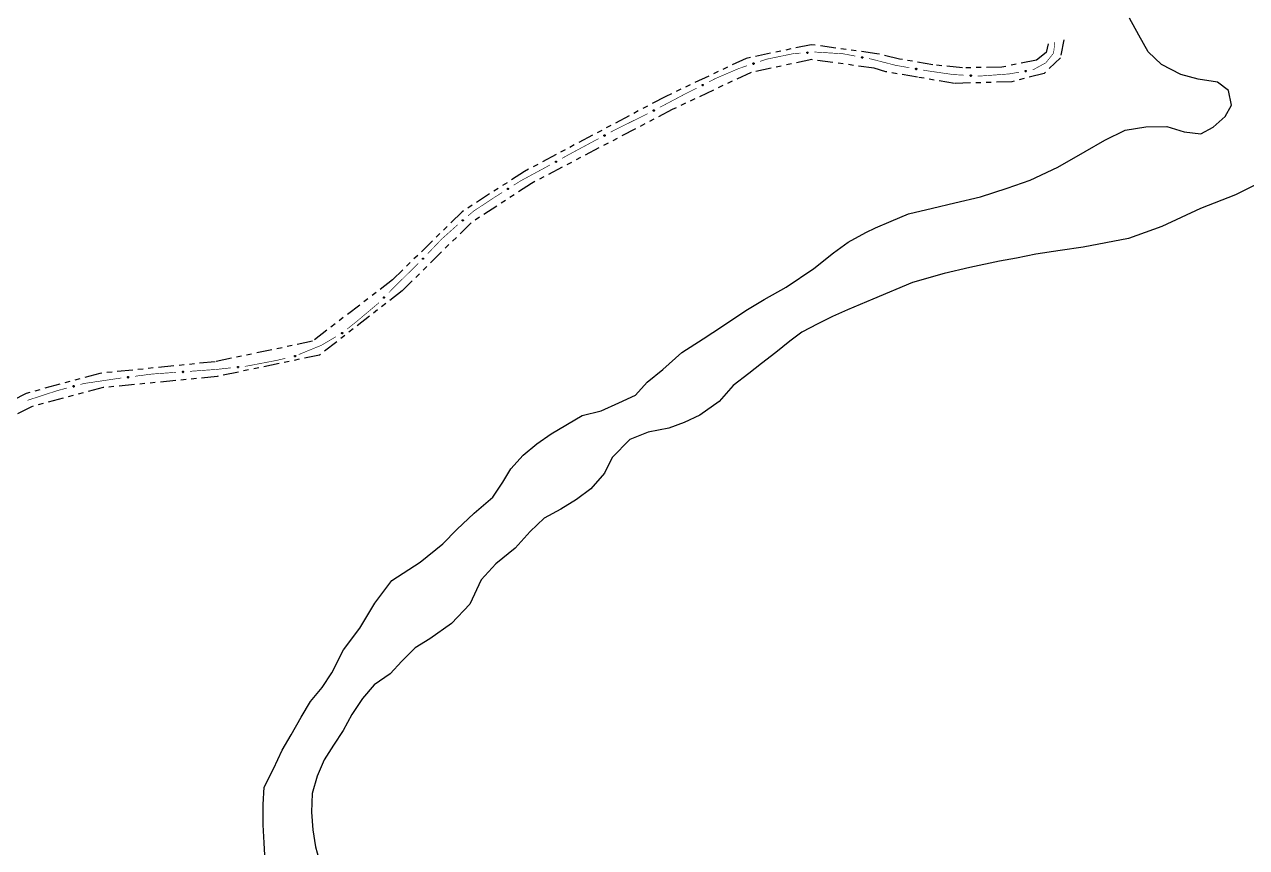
# Model space of a CAD drawing. Extents: x 203665 to 205970, y 4870865 to 4873745.
# Drawn here: x 204958.7 to 205312.9, y 4872375 to 4872613.6 of the extents above; entities that cross this region are included whole.
import ezdxf

# ---------------------------------------------------------------- set-up
doc = ezdxf.new("R2010")
doc.units = 0
doc.header["$LTSCALE"] = 1.5
doc.header["$MEASUREMENT"] = 0
doc.linetypes.add('TRACO_25', pattern=[8, 3, -1, 1, -1, 1, -1])
for name, color, linetype in [('HD-CURSO-PERENE', 170, 'CONTINUOUS'), ('SV-EIXO-RUA-N-PAV', 6, 'CONTINUOUS'), ('SV-RUA-NAO-PAV', 7, 'CONTINUOUS')]:
    doc.layers.add(name, color=color, linetype=linetype)

msp = doc.modelspace()

# ---------------------------------------------------------------- linework, layer by layer
at = {"layer": 'HD-CURSO-PERENE', "linetype": 'Continuous'}
for points in [[(205028.40644, 4872371.03499, 2.190657), (205028.10578, 4872376.414507, 2.190657), (205027.825147, 4872381.584043, 2.190657), (205027.88447, 4872387.483495, 2.190657), (205028.103912, 4872392.513021, 2.190657), (205030.803613, 4872397.862399, 2.190657), (205033.373296, 4872403.231781, 2.190657), (205035.963083, 4872407.721243, 2.190657), (205038.882844, 4872412.770639, 2.190657), (205041.552627, 4872417.380086, 2.190657), (205044.99257, 4872421.399552, 2.190657), (205047.722397, 4872425.689026, 2.190657), (205051.165721, 4872432.313138, 2.190657), (205055.832477, 4872438.58912, 2.190657), (205060.177387, 4872445.830638, 2.190657), (205065.165988, 4872452.428465, 2.190657), (205073.373041, 4872457.738911, 2.190657), (205079.970868, 4872463.049357, 2.190657), (205083.993934, 4872467.233345, 2.190657), (205088.982535, 4872471.900101, 2.190657), (205094.453903, 4872476.566856, 2.190657), (205097.35051, 4872480.911767, 2.190657), (205099.621715, 4872484.781107, 2.190657), (205103.191674, 4872488.790568, 2.190657), (205107.151767, 4872492.050079, 2.190657), (205111.361938, 4872494.899616, 2.190657), (205120.352384, 4872500.268694, 2.190657), (205125.782873, 4872501.618312, 2.190657), (205130.973224, 4872503.917853, 2.190657), (205135.723529, 4872506.157421, 2.190657), (205139.183508, 4872509.886912, 2.190657), (205143.663608, 4872513.616355, 2.190657), (205149.183949, 4872518.571195, 2.190657), (205155.383006, 4872522.502304, 2.190657), (205160.977277, 4872526.131021, 2.190657), (205167.781121, 4872530.666916, 2.190657), (205173.072999, 4872533.842043, 2.190657), (205179.423253, 4872537.470759, 2.190657), (205187.436668, 4872542.913834, 2.190657), (205193.182136, 4872547.374131, 2.190657), (205197.415638, 4872550.549258, 2.190657), (205202.55632, 4872553.270796, 2.190657), (205205.353456, 4872554.631564, 2.190657), (205209.889351, 4872556.597119, 2.190657), (205214.878836, 4872558.71387, 2.190657), (205221.833876, 4872560.377032, 2.190657), (205228.335327, 4872561.888997, 2.190657), (205235.743956, 4872563.703356, 2.190657), (205243.454978, 4872566.1225, 2.190657), (205250.183224, 4872568.466046, 2.190657), (205258.196639, 4872572.245959, 2.190657), (205266.058858, 4872576.781854, 2.190657), (205271.804326, 4872580.108178, 2.190657), (205277.70099, 4872582.980912, 2.190657), (205283.652102, 4872583.933221, 2.190657), (205289.796712, 4872584.039287, 2.190657), (205294.786197, 4872582.527322, 2.190657), (205299.624485, 4872581.922536, 2.190657), (205303.253202, 4872583.888091, 2.190657), (205306.730722, 4872586.912021, 2.190657), (205308.54508, 4872590.238345, 2.190657), (205307.637901, 4872594.471847, 2.190657), (205304.462774, 4872596.890992, 2.190657), (205298.868503, 4872597.798171, 2.190657), (205293.879018, 4872599.158939, 2.190657), (205288.250549, 4872602.031332, 2.190657), (205284.349657, 4872605.721176, 2.190657), (205281.698789, 4872610.490861, 2.190657), (205278.997891, 4872615.46053, 2.190657)], [(205321.128453, 4872569.957602, 2.190657), (205309.644992, 4872564.215872, 2.190657), (205299.539545, 4872560.311494, 2.190657), (205288.285752, 4872555.029102, 2.190657), (205278.639645, 4872551.584063, 2.190657), (205265.548498, 4872549.057702, 2.190657), (205258.88809, 4872548.139025, 2.190657), (205251.768344, 4872546.990679, 2.190657), (205246.232066, 4872545.87851, 2.190657), (205241.311584, 4872544.988826, 2.190657), (205232.661878, 4872543.180621, 2.190657), (205225.244458, 4872541.390209, 2.190657), (205216.036626, 4872538.832478, 2.190657), (205204.526837, 4872533.972789, 2.190657), (205197.187975, 4872530.852225, 2.190657), (205192.8402, 4872529.007395, 2.190657), (205188.658094, 4872526.852976, 2.190657), (205183.969066, 4872524.445097, 2.190657), (205180.547344, 4872521.783757, 2.190657), (205176.491968, 4872518.488765, 2.190657), (205172.309862, 4872515.320503, 2.190657), (205168.634679, 4872512.405702, 2.190657), (205164.072381, 4872508.983979, 2.190657), (205160.017006, 4872504.294951, 2.190657), (205154.440865, 4872500.366307, 2.190657), (205149.878568, 4872498.211889, 2.190657), (205145.443001, 4872496.564392, 2.190657), (205139.486669, 4872495.423818, 2.190657), (205134.163989, 4872493.2694, 2.190657), (205129.044828, 4872488.119403, 2.190657), (205126.755082, 4872483.579931, 2.190657), (205122.86515, 4872479.000539, 2.190657), (205118.655007, 4872475.921023, 2.190657), (205114.134796, 4872473.101497, 2.190657), (205109.284524, 4872470.47197, 2.190657), (205105.206075, 4872466.592634, 2.190657), (205100.897238, 4872461.776876, 2.190657), (205095.321097, 4872457.214579, 2.190657), (205091.012261, 4872452.652282, 2.190657), (205087.717269, 4872445.555375, 2.190657), (205082.394589, 4872439.979234, 2.190657), (205076.154637, 4872435.536768, 2.190657), (205071.874435, 4872432.887216, 2.190657), (205068.054431, 4872429.007755, 2.190657), (205064.614449, 4872425.318259, 2.190657), (205060.044265, 4872422.218762, 2.190657), (205056.614323, 4872418.209295, 2.190657), (205053.524492, 4872413.579869, 2.190657), (205051.004729, 4872408.950416, 2.190657), (205048.264899, 4872404.680941, 2.190657), (205045.55507, 4872400.431461, 2.190657), (205043.54538, 4872395.691994, 2.190657), (205042.035781, 4872390.692528, 2.190657), (205041.896391, 4872385.293033, 2.190657), (205042.207025, 4872380.143494, 2.190657), (205042.997696, 4872375.173915, 2.190657), (205044.418466, 4872369.994326, 2.190657)]]:
    msp.add_polyline3d(points, dxfattribs=at)
at = {"layer": 'SV-EIXO-RUA-N-PAV', "const_width": 0.18}
for points in [[(205256.952001, 4872605.320559), (205257.293044, 4872608.333105)], [(205257.293044, 4872608.333105), (205257.318061, 4872608.554091)], [(205172.819644, 4872603.253122), (205173.703802, 4872603.551267)], [(205173.703802, 4872603.551267), (205181.60466, 4872605.179689)], [(205181.60466, 4872605.179689), (205181.696117, 4872605.198539)], [(205181.696117, 4872605.198539), (205183.598219, 4872605.329718)], [(205187.588741, 4872605.604928), (205187.888636, 4872605.625609)], [(205187.888636, 4872605.625609), (205195.573711, 4872605.15629)], [(205195.573711, 4872605.15629), (205195.880951, 4872605.137528)], [(205195.880951, 4872605.137528), (205199.510512, 4872604.460371)], [(205203.442663, 4872603.726761), (205204.056297, 4872603.612277)], [(205204.056297, 4872603.612277), (205210.230645, 4872602.022316)], [(205254.694629, 4872602.514097), (205256.345166, 4872604.566115)], [(205256.345166, 4872604.566115), (205256.952001, 4872605.320559)], [(205158.847857, 4872597.907839), (205165.256745, 4872600.650507)], [(205165.256745, 4872600.650507), (205165.833507, 4872600.897331)], [(205165.833507, 4872600.897331), (205168.081766, 4872601.655465)], [(205171.872069, 4872602.93359), (205172.819644, 4872603.253122)], [(205210.230645, 4872602.022316), (205211.163966, 4872601.781976)], [(205211.163966, 4872601.781976), (205215.140896, 4872601.092642)], [(205219.082128, 4872600.409494), (205220.067436, 4872600.238708)], [(205220.067436, 4872600.238708), (205220.315472, 4872600.195715)], [(205220.315472, 4872600.195715), (205226.993743, 4872599.226288)], [(205250.848008, 4872600.468415), (205251.034027, 4872600.500765)], [(205251.034027, 4872600.500765), (205254.373451, 4872602.337449)], [(205254.373451, 4872602.337449), (205254.694629, 4872602.514097)], [(205157.040382, 4872596.986146), (205158.822101, 4872597.894705)], [(205158.822101, 4872597.894705), (205158.847857, 4872597.907839)], [(205226.993743, 4872599.226288), (205227.880717, 4872599.097535)], [(205227.880717, 4872599.097535), (205230.979743, 4872598.926721)], [(205234.973681, 4872598.706582), (205235.628992, 4872598.670464)], [(205235.628992, 4872598.670464), (205243.950707, 4872599.275681)], [(205243.950707, 4872599.275681), (205244.017872, 4872599.280565)], [(205244.017872, 4872599.280565), (205246.907161, 4872599.78305)], [(205149.027416, 4872592.888454), (205149.635342, 4872593.210066)], [(205149.635342, 4872593.210066), (205153.476945, 4872595.169029)], [(205142.83993, 4872589.615074), (205149.027416, 4872592.888454)], [(205129.654554, 4872582.990884), (205139.292298, 4872587.767853)], [(205128.558852, 4872582.403215), (205129.440103, 4872582.875866)], [(205129.440103, 4872582.875866), (205129.654554, 4872582.990884)], [(205117.483051, 4872576.46281), (205125.033852, 4872580.512613)], [(205114.474696, 4872574.811608), (205117.104595, 4872576.255087)], [(205117.104595, 4872576.255087), (205117.483051, 4872576.46281)], [(205102.474581, 4872568.287465), (205109.214312, 4872571.925727)], [(205109.214312, 4872571.925727), (205109.368716, 4872572.009077)], [(205109.368716, 4872572.009077), (205110.968164, 4872572.88697)], [(205100.494767, 4872567.038297), (205102.186223, 4872568.105525)], [(205102.186223, 4872568.105525), (205102.474581, 4872568.287465)], [(205094.787316, 4872563.437167), (205097.111855, 4872564.90384)], [(205088.869342, 4872559.532524), (205094.577447, 4872563.298696)], [(205094.577447, 4872563.298696), (205094.787316, 4872563.437167)], [(205087.223588, 4872558.131409), (205088.74645, 4872559.4279)], [(205088.74645, 4872559.4279), (205088.869342, 4872559.532524)], [(205079.534806, 4872551.357179), (205084.181964, 4872555.533738)], [(205075.56853, 4872547.191592), (205079.016373, 4872550.812693)], [(205079.016373, 4872550.812693), (205079.534806, 4872551.357179)], [(205066.936233, 4872538.575576), (205072.787323, 4872544.317299)], [(205064.261804, 4872535.872846), (205066.37193, 4872538.005302)], [(205066.37193, 4872538.005302), (205066.936233, 4872538.575576)], [(205060.70719, 4872532.359697), (205061.170784, 4872532.749117)], [(205061.170784, 4872532.749117), (205061.448303, 4872533.029572)], [(205055.06978, 4872527.624273), (205060.70719, 4872532.359697)], [(205052.233178, 4872525.347001), (205054.572566, 4872527.225101)], [(205054.572566, 4872527.225101), (205055.06978, 4872527.624273)], [(205044.698074, 4872520.608119), (205048.941061, 4872523.09391)], [(205038.144173, 4872517.923389), (205044.621758, 4872520.576857)], [(205044.621758, 4872520.576857), (205044.698074, 4872520.608119)], [(205023.192035, 4872514.59863), (205031.381072, 4872516.166744)], [(205031.381072, 4872516.166744), (205031.79445, 4872516.245901)], [(205031.79445, 4872516.245901), (205034.304812, 4872516.837423)], [(204990.673629, 4872511.633686), (204995.631887, 4872512.278414)], [(204995.631887, 4872512.278414), (204995.646002, 4872512.280249)], [(204995.646002, 4872512.280249), (205002.6139, 4872512.779577)], [(205006.603669, 4872513.065489), (205013.585764, 4872513.565835)], [(205013.585764, 4872513.565835), (205014.376084, 4872513.622469)], [(205014.376084, 4872513.622469), (205018.558178, 4872514.085539)], [(205022.533881, 4872514.525756), (205023.192035, 4872514.59863)], [(204968.130474, 4872507.460455), (204970.994343, 4872508.224154)], [(204974.859283, 4872509.254805), (204975.825517, 4872509.512467)], [(204975.825517, 4872509.512467), (204975.909254, 4872509.534797)], [(204975.909254, 4872509.534797), (204985.715562, 4872510.987584)], [(204985.715562, 4872510.987584), (204985.792881, 4872510.999038)], [(204985.792881, 4872510.999038), (204986.707022, 4872511.117904)], [(204959.541429, 4872504.653578), (204968.096204, 4872507.449256)], [(204968.096204, 4872507.449256), (204968.130474, 4872507.460455)]]:
    msp.add_lwpolyline(points, dxfattribs=at)
at = {"layer": 'SV-EIXO-RUA-N-PAV'}
for points in [[(205185.442566, 4872605.567257), (205185.474162, 4872605.60459), (205185.508952, 4872605.630214), (205185.544119, 4872605.643234), (205185.578196, 4872605.646637), (205185.61345, 4872605.646191), (205185.648895, 4872605.6379), (205185.686196, 4872605.619984), (205185.723868, 4872605.588552), (205185.747775, 4872605.551188), (205185.762385, 4872605.517393), (205185.767979, 4872605.482064), (205185.766972, 4872605.447824), (205185.757142, 4872605.411291), (205185.738617, 4872605.373667), (205185.706094, 4872605.336552), (205185.671815, 4872605.311664), (205185.637468, 4872605.299964), (205185.601916, 4872605.294565), (205185.565929, 4872605.295451), (205185.531183, 4872605.30379), (205185.493336, 4872605.32251), (205185.457128, 4872605.355096), (205185.431915, 4872605.389002), (205185.419735, 4872605.423175), (205185.415208, 4872605.458297), (205185.415225, 4872605.493662), (205185.422076, 4872605.529638), (205185.442566, 4872605.567257)], [(205201.355533, 4872604.228131), (205201.395477, 4872604.256354), (205201.435578, 4872604.272442), (205201.472886, 4872604.276234), (205201.506728, 4872604.270988), (205201.540745, 4872604.261722), (205201.572981, 4872604.244813), (205201.604602, 4872604.218121), (205201.633195, 4872604.178251), (205201.646976, 4872604.136088), (205201.65265, 4872604.099711), (205201.649212, 4872604.064107), (205201.639657, 4872604.031212), (205201.620986, 4872603.998308), (205201.593623, 4872603.966527), (205201.552836, 4872603.938746), (205201.513414, 4872603.923244), (205201.477231, 4872603.920523), (205201.44146, 4872603.924206), (205201.406844, 4872603.934083), (205201.375297, 4872603.950863), (205201.343348, 4872603.978471), (205201.316462, 4872604.019091), (205201.300551, 4872604.058233), (205201.297323, 4872604.094368), (205201.301742, 4872604.129503), (205201.310621, 4872604.163736), (205201.326269, 4872604.196847), (205201.355533, 4872604.228131)], [(205169.805595, 4872602.352927), (205169.826692, 4872602.397051), (205169.853846, 4872602.43066), (205169.884563, 4872602.452172), (205169.916663, 4872602.464105), (205169.950878, 4872602.472613), (205169.987266, 4872602.473581), (205170.027891, 4872602.46571), (205170.072302, 4872602.444857), (205170.104903, 4872602.414777), (205170.127605, 4872602.385792), (205170.141974, 4872602.353036), (205170.149683, 4872602.31966), (205170.149439, 4872602.281828), (205170.14106, 4872602.240737), (205170.119011, 4872602.196587), (205170.092164, 4872602.163821), (205170.061907, 4872602.143793), (205170.028885, 4872602.129555), (205169.99385, 4872602.121287), (205169.958125, 4872602.120542), (205169.916768, 4872602.129053), (205169.87348, 4872602.151393), (205169.840494, 4872602.177797), (205169.820047, 4872602.207764), (205169.806761, 4872602.24059), (205169.79781, 4872602.274803), (205169.795314, 4872602.311341), (205169.805595, 4872602.352927)], [(205216.988743, 4872600.88407), (205217.028322, 4872600.912803), (205217.068213, 4872600.929404), (205217.105469, 4872600.933673), (205217.139376, 4872600.928862), (205217.173509, 4872600.920033), (205217.205959, 4872600.903538), (205217.23792, 4872600.877254), (205217.267021, 4872600.837753), (205217.281341, 4872600.795771), (205217.287482, 4872600.759469), (205217.2845, 4872600.723824), (205217.275368, 4872600.690809), (205217.25712, 4872600.657668), (205217.230166, 4872600.62554), (205217.189739, 4872600.597238), (205217.150519, 4872600.581231), (205217.114374, 4872600.578048), (205217.078559, 4872600.581272), (205217.043819, 4872600.590704), (205217.012059, 4872600.607078), (205216.979759, 4872600.634274), (205216.952354, 4872600.674546), (205216.935943, 4872600.713481), (205216.932252, 4872600.749572), (205216.936221, 4872600.784761), (205216.94466, 4872600.819104), (205216.959882, 4872600.852414), (205216.988743, 4872600.88407)], [(205248.717167, 4872600.209567), (205248.744744, 4872600.249959), (205248.776705, 4872600.279035), (205248.810342, 4872600.295614), (205248.843886, 4872600.302513), (205248.878998, 4872600.305707), (205248.915108, 4872600.301116), (205248.954058, 4872600.287143), (205248.994772, 4872600.259764), (205249.022406, 4872600.225066), (205249.040423, 4872600.192958), (205249.049632, 4872600.158395), (205249.052162, 4872600.124233), (205249.046153, 4872600.086881), (205249.031608, 4872600.047547), (205249.003086, 4872600.007275), (205248.971558, 4872599.978984), (205248.938601, 4872599.963803), (205248.903795, 4872599.954766), (205248.867909, 4872599.951935), (205248.832488, 4872599.956646), (205248.792912, 4872599.971362), (205248.753536, 4872600.000039), (205248.72496, 4872600.031164), (205248.70932, 4872600.063898), (205248.701194, 4872600.098365), (205248.697563, 4872600.133543), (205248.700667, 4872600.170035), (205248.717167, 4872600.209567)], [(205232.839307, 4872598.934473), (205232.875276, 4872598.967614), (205232.912965, 4872598.988741), (205232.949473, 4872598.997315), (205232.983709, 4872598.99648), (205233.018637, 4872598.99168), (205233.052785, 4872598.979072), (205233.087586, 4872598.956683), (205233.121084, 4872598.920835), (205233.140189, 4872598.880803), (205233.15051, 4872598.845461), (205233.151694, 4872598.809712), (205233.146463, 4872598.775858), (205233.132193, 4872598.74082), (205233.10916, 4872598.705775), (205233.072298, 4872598.672964), (205233.035206, 4872598.652504), (205232.999677, 4872598.645138), (205232.963729, 4872598.644175), (205232.928129, 4872598.649503), (205232.89468, 4872598.662073), (205232.859436, 4872598.685328), (205232.827534, 4872598.722139), (205232.806705, 4872598.758901), (205232.798842, 4872598.794317), (205232.798691, 4872598.829729), (205232.803079, 4872598.864821), (205232.814324, 4872598.899675), (205232.839307, 4872598.934473)], [(205155.080657, 4872596.110383), (205155.095095, 4872596.157112), (205155.117059, 4872596.19432), (205155.14431, 4872596.220082), (205155.174327, 4872596.236567), (205155.206936, 4872596.249974), (205155.242794, 4872596.256237), (205155.284133, 4872596.254373), (205155.33111, 4872596.240219), (205155.367748, 4872596.215214), (205155.394433, 4872596.189848), (205155.413426, 4872596.159538), (205155.425919, 4872596.127642), (205155.431193, 4872596.090179), (205155.428895, 4872596.048305), (205155.413519, 4872596.001412), (205155.391736, 4872595.965081), (205155.364723, 4872595.940856), (205155.33413, 4872595.921955), (205155.300675, 4872595.908667), (205155.26544, 4872595.902722), (205155.223284, 4872595.905112), (205155.177202, 4872595.920901), (205155.140718, 4872595.942213), (205155.11612, 4872595.968879), (205155.09819, 4872595.999417), (205155.084346, 4872596.031959), (205155.076549, 4872596.067743), (205155.080657, 4872596.110383)], [(205140.893597, 4872588.709937), (205140.907331, 4872588.756878), (205140.928733, 4872588.794412), (205140.955594, 4872588.820581), (205140.985359, 4872588.837516), (205141.017763, 4872588.851411), (205141.053523, 4872588.858213), (205141.094885, 4872588.856971), (205141.142069, 4872588.843525), (205141.179079, 4872588.819073), (205141.206143, 4872588.794112), (205141.225589, 4872588.764091), (205141.23856, 4872588.732386), (205141.244397, 4872588.695007), (205141.242729, 4872588.653103), (205141.22806, 4872588.605984), (205141.206826, 4872588.56933), (205141.180181, 4872588.544701), (205141.149875, 4872588.525343), (205141.116624, 4872588.511553), (205141.081483, 4872588.505078), (205141.039295, 4872588.506834), (205140.992981, 4872588.521928), (205140.956181, 4872588.54269), (205140.931184, 4872588.568982), (205140.912797, 4872588.599247), (205140.898465, 4872588.631578), (205140.890131, 4872588.66724), (205140.893597, 4872588.709937)], [(205126.617704, 4872581.487012), (205126.63117, 4872581.53403), (205126.652358, 4872581.571686), (205126.67907, 4872581.598007), (205126.708739, 4872581.615111), (205126.741062, 4872581.629191), (205126.776783, 4872581.636196), (205126.818151, 4872581.63519), (205126.865412, 4872581.622012), (205126.90256, 4872581.597772), (205126.929766, 4872581.572965), (205126.949382, 4872581.543055), (205126.962534, 4872581.511425), (205126.968584, 4872581.47408), (205126.967154, 4872581.432167), (205126.952754, 4872581.384965), (205126.931729, 4872581.348191), (205126.905224, 4872581.323411), (205126.875029, 4872581.30388), (205126.841857, 4872581.289901), (205126.806753, 4872581.283227), (205126.764556, 4872581.284742), (205126.718157, 4872581.299572), (205126.681239, 4872581.320124), (205126.656093, 4872581.346274), (205126.637534, 4872581.376433), (205126.623018, 4872581.408682), (205126.614481, 4872581.444296), (205126.617704, 4872581.487012)], [(205112.542509, 4872573.876656), (205112.555519, 4872573.923802), (205112.576341, 4872573.961662), (205112.602797, 4872573.98824), (205112.632299, 4872574.00563), (205112.664484, 4872574.020022), (205112.700136, 4872574.027373), (205112.741512, 4872574.026767), (205112.788897, 4872574.014048), (205112.826279, 4872573.990168), (205112.853724, 4872573.965626), (205112.873629, 4872573.935907), (205112.887086, 4872573.904406), (205112.893497, 4872573.867121), (205112.892473, 4872573.825196), (205112.87853, 4872573.777858), (205112.857862, 4872573.740881), (205112.831598, 4872573.715845), (205112.801594, 4872573.696023), (205112.768559, 4872573.681724), (205112.733521, 4872573.67471), (205112.691312, 4872573.675817), (205112.644771, 4872573.690197), (205112.607656, 4872573.71039), (205112.582258, 4872573.736296), (205112.563408, 4872573.766274), (205112.548581, 4872573.798381), (205112.539699, 4872573.833911), (205112.542509, 4872573.876656)], [(205098.623056, 4872565.987497), (205098.633173, 4872566.035347), (205098.651653, 4872566.074404), (205098.676442, 4872566.102542), (205098.704831, 4872566.121696), (205098.736081, 4872566.13802), (205098.771219, 4872566.147527), (205098.812555, 4872566.149439), (205098.860627, 4872566.139627), (205098.899393, 4872566.118067), (205098.92828, 4872566.09524), (205098.949957, 4872566.066788), (205098.965306, 4872566.036164), (205098.973974, 4872565.999338), (205098.975503, 4872565.957429), (205098.964467, 4872565.909329), (205098.946087, 4872565.871164), (205098.921396, 4872565.844576), (205098.892654, 4872565.822965), (205098.86055, 4872565.806682), (205098.826004, 4872565.797549), (205098.783805, 4872565.796085), (205098.736475, 4872565.807607), (205098.6982, 4872565.825504), (205098.671273, 4872565.849816), (205098.650634, 4872565.878591), (205098.63388, 4872565.909736), (205098.622853, 4872565.94466), (205098.623056, 4872565.987497)], [(205085.519963, 4872556.825596), (205085.523186, 4872556.874398), (205085.535936, 4872556.915682), (205085.55648, 4872556.947054), (205085.581863, 4872556.970043), (205085.61048, 4872556.990637), (205085.643913, 4872557.005035), (205085.68456, 4872557.012795), (205085.733538, 4872557.009905), (205085.774971, 4872556.994065), (205085.806805, 4872556.975569), (205085.832301, 4872556.950481), (205085.851841, 4872556.922346), (205085.865648, 4872556.887123), (205085.87311, 4872556.845855), (205085.869012, 4872556.796676), (205085.856235, 4872556.756288), (205085.835567, 4872556.726466), (205085.810183, 4872556.700994), (205085.780715, 4872556.680319), (205085.747816, 4872556.666375), (205085.706251, 4872556.658937), (205085.657766, 4872556.663625), (205085.617338, 4872556.675908), (205085.587233, 4872556.696152), (205085.562718, 4872556.721707), (205085.541714, 4872556.750159), (205085.525842, 4872556.783164), (205085.519963, 4872556.825596)], [(205074.010592, 4872545.715003), (205074.008701, 4872545.763875), (205074.01707, 4872545.806264), (205074.034225, 4872545.83961), (205074.057069, 4872545.865125), (205074.083379, 4872545.888595), (205074.115125, 4872545.906405), (205074.154739, 4872545.918368), (205074.203751, 4872545.920609), (205074.246611, 4872545.909182), (205074.280204, 4872545.894112), (205074.30818, 4872545.871824), (205074.330551, 4872545.845883), (205074.347961, 4872545.812295), (205074.359692, 4872545.772032), (205074.360753, 4872545.722694), (205074.352264, 4872545.681193), (205074.334823, 4872545.649374), (205074.312238, 4872545.621391), (205074.285091, 4872545.597752), (205074.253827, 4872545.580448), (205074.213267, 4872545.56871), (205074.164557, 4872545.568308), (205074.123067, 4872545.576303), (205074.091013, 4872545.593292), (205074.063963, 4872545.616147), (205074.040102, 4872545.64225), (205074.02087, 4872545.673417), (205074.010592, 4872545.715003)], [(205062.675745, 4872534.426506), (205062.674794, 4872534.475405), (205062.683977, 4872534.517626), (205062.701771, 4872534.550636), (205062.725101, 4872534.575706), (205062.751858, 4872534.598665), (205062.783941, 4872534.615861), (205062.823778, 4872534.62706), (205062.872824, 4872534.628357), (205062.915456, 4872534.616108), (205062.948752, 4872534.600394), (205062.976294, 4872534.577572), (205062.998163, 4872534.551206), (205063.014923, 4872534.517289), (205063.025877, 4872534.476807), (205063.025989, 4872534.427458), (205063.016703, 4872534.386128), (205062.998653, 4872534.354651), (205062.975534, 4872534.327107), (205062.947936, 4872534.303995), (205062.916346, 4872534.287296), (205062.875567, 4872534.276341), (205062.826858, 4872534.276876), (205062.78553, 4872534.285667), (205062.753808, 4872534.30327), (205062.727204, 4872534.326642), (205062.70385, 4872534.353199), (205062.685221, 4872534.38473), (205062.675745, 4872534.426506)], [(205050.557112, 4872524.142593), (205050.56174, 4872524.191282), (205050.575674, 4872524.232181), (205050.597114, 4872524.262948), (205050.623149, 4872524.285196), (205050.652348, 4872524.304957), (205050.686182, 4872524.318385), (205050.727035, 4872524.324971), (205050.775909, 4872524.320671), (205050.816869, 4872524.303643), (205050.848157, 4872524.284237), (205050.872919, 4872524.258425), (205050.89164, 4872524.229738), (205050.904426, 4872524.194132), (205050.910696, 4872524.152667), (205050.905183, 4872524.103626), (205050.891247, 4872524.063623), (205050.869728, 4872524.034408), (205050.843621, 4872524.009679), (205050.81357, 4872523.989862), (205050.780282, 4872523.976872), (205050.73852, 4872523.970635), (205050.69019, 4872523.976717), (205050.650133, 4872523.990161), (205050.620624, 4872524.011264), (205050.596856, 4872524.037515), (205050.57668, 4872524.06656), (205050.561766, 4872524.100009), (205050.557112, 4872524.142593)], [(205036.927638, 4872517.544008), (205036.94589, 4872517.589383), (205036.970856, 4872517.624648), (205037.000144, 4872517.648068), (205037.031421, 4872517.662015), (205037.065026, 4872517.67268), (205037.10128, 4872517.675957), (205037.142323, 4872517.670681), (205037.187969, 4872517.652691), (205037.222414, 4872517.624742), (205037.246911, 4872517.597257), (205037.263332, 4872517.56548), (205037.273145, 4872517.532661), (205037.275304, 4872517.49489), (205037.269551, 4872517.453349), (205037.250351, 4872517.407889), (205037.225639, 4872517.373483), (205037.196715, 4872517.351574), (205037.164664, 4872517.335268), (205037.130225, 4872517.324791), (205037.09462, 4872517.32178), (205037.052805, 4872517.327647), (205037.008186, 4872517.347192), (205036.97359, 4872517.371448), (205036.95128, 4872517.400056), (205036.935937, 4872517.431972), (205036.92483, 4872517.465548), (205036.920019, 4872517.501853), (205036.927638, 4872517.544008)], [(204988.53365, 4872511.46643), (204988.562933, 4872511.505603), (204988.596111, 4872511.533282), (204988.630428, 4872511.548403), (204988.664237, 4872511.553858), (204988.699453, 4872511.555544), (204988.735334, 4872511.549409), (204988.773649, 4872511.533779), (204988.813151, 4872511.50468), (204988.839272, 4872511.468829), (204988.855897, 4872511.435978), (204988.863615, 4872511.401052), (204988.864679, 4872511.366813), (204988.857074, 4872511.329753), (204988.840855, 4872511.291079), (204988.810634, 4872511.252066), (204988.777921, 4872511.225153), (204988.744344, 4872511.211399), (204988.709182, 4872511.203862), (204988.673208, 4872511.202573), (204988.638022, 4872511.208798), (204988.599112, 4872511.225197), (204988.561002, 4872511.255536), (204988.533787, 4872511.287857), (204988.519565, 4872511.321232), (204988.512924, 4872511.356016), (204988.510805, 4872511.391317), (204988.51547, 4872511.427642), (204988.53365, 4872511.46643)], [(205004.457603, 4872513.022062), (205004.489099, 4872513.059479), (205004.52382, 4872513.085197), (205004.558952, 4872513.098312), (205004.593019, 4872513.101806), (205004.628275, 4872513.101455), (205004.663741, 4872513.093259), (205004.70109, 4872513.075443), (205004.738846, 4872513.044111), (205004.762854, 4872513.006812), (205004.777554, 4872512.973056), (205004.783243, 4872512.937743), (205004.782328, 4872512.9035), (205004.772596, 4872512.866941), (205004.754172, 4872512.829267), (205004.721748, 4872512.792065), (205004.687536, 4872512.767085), (205004.653222, 4872512.755292), (205004.617683, 4872512.749798), (205004.581695, 4872512.750588), (205004.546927, 4872512.758834), (205004.509029, 4872512.777452), (205004.472734, 4872512.809941), (205004.44743, 4872512.843779), (205004.435159, 4872512.877919), (205004.430537, 4872512.913029), (205004.430459, 4872512.948394), (205004.437214, 4872512.984389), (205004.457603, 4872513.022062)], [(205020.391107, 4872514.399247), (205020.42113, 4872514.437855), (205020.454829, 4872514.464898), (205020.489427, 4872514.479364), (205020.523334, 4872514.484175), (205020.558576, 4872514.485189), (205020.594333, 4872514.478373), (205020.632344, 4872514.462017), (205020.671285, 4872514.432171), (205020.696719, 4872514.39583), (205020.712716, 4872514.362669), (205020.719768, 4872514.327602), (205020.72018, 4872514.293349), (205020.711872, 4872514.256441), (205020.69492, 4872514.218082), (205020.663962, 4872514.179652), (205020.630743, 4872514.153366), (205020.59691, 4872514.140253), (205020.561612, 4872514.133386), (205020.52562, 4872514.132782), (205020.490558, 4872514.139675), (205020.451968, 4872514.156812), (205020.414442, 4872514.187871), (205020.387847, 4872514.220703), (205020.374262, 4872514.254343), (205020.368284, 4872514.289247), (205020.366837, 4872514.324582), (205020.372192, 4872514.360811), (205020.391107, 4872514.399247)], [(204972.75962, 4872508.808822), (204972.783523, 4872508.851491), (204972.812791, 4872508.883276), (204972.844833, 4872508.90276), (204972.877636, 4872508.912594), (204972.912329, 4872508.918875), (204972.948704, 4872508.917491), (204972.988736, 4872508.907012), (204973.031708, 4872508.883335), (204973.062297, 4872508.851212), (204973.08308, 4872508.82082), (204973.095304, 4872508.787205), (204973.100841, 4872508.7534), (204973.098154, 4872508.715664), (204973.087138, 4872508.675199), (204973.062284, 4872508.632566), (204973.033376, 4872508.601602), (204973.001889, 4872508.58357), (204972.968017, 4872508.571495), (204972.932521, 4872508.565506), (204972.896823, 4872508.567071), (204972.856101, 4872508.578236), (204972.814347, 4872508.603324), (204972.783135, 4872508.631804), (204972.764666, 4872508.663029), (204972.753528, 4872508.696644), (204972.746805, 4872508.731365), (204972.746674, 4872508.767987), (204972.75962, 4872508.808822)]]:
    msp.add_lwpolyline(points, close=True, dxfattribs=at)
for points in [[(205185.415208, 4872605.458297), (205185.762385, 4872605.517393)], [(205185.415225, 4872605.493662), (205185.747775, 4872605.551188)], [(205185.41892, 4872605.477333), (205185.749994, 4872605.535727)], [(205185.419735, 4872605.423175), (205185.767979, 4872605.482064)], [(205185.420093, 4872605.440484), (205185.763607, 4872605.497001)], [(205185.422076, 4872605.529638), (205185.723868, 4872605.588552)], [(205185.423379, 4872605.511834), (205185.731218, 4872605.569994)], [(205185.42934, 4872605.40556), (205185.764499, 4872605.464236)], [(205185.431915, 4872605.389002), (205185.766972, 4872605.447824)], [(205185.433283, 4872605.546712), (205185.701645, 4872605.602149)], [(205185.442566, 4872605.567257), (205185.686196, 4872605.619984)], [(205185.446756, 4872605.371199), (205185.757411, 4872605.428186)], [(205185.457128, 4872605.355096), (205185.757142, 4872605.411291)], [(205185.460603, 4872605.586893), (205185.660196, 4872605.628013)], [(205185.474162, 4872605.60459), (205185.648895, 4872605.6379)], [(205185.478957, 4872605.340594), (205185.744878, 4872605.391759)], [(205185.493336, 4872605.32251), (205185.738617, 4872605.373667)], [(205185.493931, 4872605.619282), (205185.622409, 4872605.640453)], [(205185.508952, 4872605.630214), (205185.61345, 4872605.646191)], [(205185.51759, 4872605.315903), (205185.714648, 4872605.354113)], [(205185.531183, 4872605.30379), (205185.706094, 4872605.336552)], [(205185.552842, 4872605.300553), (205185.682587, 4872605.323179)], [(205185.565929, 4872605.295451), (205185.671815, 4872605.311664)], [(205201.297323, 4872604.094368), (205201.649212, 4872604.064107)], [(205201.300551, 4872604.058233), (205201.639657, 4872604.031212)], [(205201.301742, 4872604.129503), (205201.65265, 4872604.099711)], [(205201.302007, 4872604.111035), (205201.648723, 4872604.079663)], [(205201.302208, 4872604.074908), (205201.641376, 4872604.04772)], [(205201.310106, 4872604.147002), (205201.64525, 4872604.120565)], [(205201.310456, 4872604.037279), (205201.625479, 4872604.014596)], [(205201.310621, 4872604.163736), (205201.646976, 4872604.136088)], [(205201.316462, 4872604.019091), (205201.620986, 4872603.998308)], [(205201.323069, 4872604.179285), (205201.63566, 4872604.158444)], [(205201.326269, 4872604.196847), (205201.633195, 4872604.178251)], [(205201.33396, 4872603.99958), (205201.604218, 4872603.982473)], [(205201.341398, 4872604.210567), (205201.615089, 4872604.196983)], [(205201.343348, 4872603.978471), (205201.593623, 4872603.966527)], [(205201.355533, 4872604.228131), (205201.604602, 4872604.218121)], [(205201.365172, 4872603.965996), (205201.565518, 4872603.953603)], [(205201.375297, 4872603.950863), (205201.552836, 4872603.938746)], [(205201.377915, 4872604.24262), (205201.581444, 4872604.232409)], [(205201.395453, 4872603.942302), (205201.526728, 4872603.931691)], [(205201.395477, 4872604.256354), (205201.572981, 4872604.244813)], [(205201.406844, 4872603.934083), (205201.513414, 4872603.923244)], [(205201.418297, 4872604.265624), (205201.54798, 4872604.253922)], [(205201.435578, 4872604.272442), (205201.540745, 4872604.261722)], [(205169.795314, 4872602.311341), (205170.072302, 4872602.444857)], [(205169.79781, 4872602.274803), (205170.104903, 4872602.414777)], [(205169.801089, 4872602.29445), (205170.084118, 4872602.42877)], [(205169.801826, 4872602.330699), (205170.047358, 4872602.452375)], [(205169.805524, 4872602.259945), (205170.11097, 4872602.400385)], [(205169.805595, 4872602.352927), (205170.027891, 4872602.46571)], [(205169.806761, 4872602.24059), (205170.127605, 4872602.385792)], [(205169.816004, 4872602.224598), (205170.133958, 4872602.366376)], [(205169.818063, 4872602.376494), (205170.000705, 4872602.466883)], [(205169.820047, 4872602.207764), (205170.141974, 4872602.353036)], [(205169.826692, 4872602.397051), (205169.987266, 4872602.473581)], [(205169.833805, 4872602.193161), (205170.14313, 4872602.334908)], [(205169.840494, 4872602.177797), (205170.149683, 4872602.31966)], [(205169.842089, 4872602.416276), (205169.960999, 4872602.469334)], [(205169.853846, 4872602.43066), (205169.950878, 4872602.472613)], [(205169.859364, 4872602.164339), (205170.145415, 4872602.298239)], [(205169.87348, 4872602.151393), (205170.149439, 4872602.281828)], [(205169.898274, 4872602.1429), (205170.142528, 4872602.259825)], [(205169.916768, 4872602.129053), (205170.14106, 4872602.240737)], [(205169.941904, 4872602.128812), (205170.122833, 4872602.215743)], [(205169.958125, 4872602.120542), (205170.119011, 4872602.196587)], [(205169.979897, 4872602.122903), (205170.099664, 4872602.17769)], [(205169.99385, 4872602.121287), (205170.092164, 4872602.163821)], [(205216.932252, 4872600.749572), (205217.2845, 4872600.723824)], [(205216.935943, 4872600.713481), (205217.275368, 4872600.690809)], [(205216.936221, 4872600.784761), (205217.287482, 4872600.759469)], [(205216.936723, 4872600.766297), (205217.283812, 4872600.739372)], [(205216.937386, 4872600.730176), (205217.276875, 4872600.707338)], [(205216.944359, 4872600.802365), (205217.279815, 4872600.780226)], [(205216.94466, 4872600.819104), (205217.281341, 4872600.795771)], [(205216.946116, 4872600.692656), (205217.261404, 4872600.674013)], [(205216.952354, 4872600.674546), (205217.25712, 4872600.657668)], [(205216.956908, 4872600.834812), (205217.26974, 4872600.817979)], [(205216.959882, 4872600.852414), (205217.267021, 4872600.837753)], [(205216.970101, 4872600.655262), (205217.240556, 4872600.64162)], [(205216.974834, 4872600.866326), (205217.248677, 4872600.856252)], [(205216.979759, 4872600.634274), (205217.230166, 4872600.62554)], [(205216.988743, 4872600.88407), (205217.23792, 4872600.877254)], [(205217.001741, 4872600.62208), (205217.202229, 4872600.612256)], [(205217.010938, 4872600.898845), (205217.214581, 4872600.891244)], [(205217.012059, 4872600.607078), (205217.189739, 4872600.597238)], [(205217.028322, 4872600.912803), (205217.205959, 4872600.903538)], [(205217.032324, 4872600.598776), (205217.163724, 4872600.589849)], [(205217.043819, 4872600.590704), (205217.150519, 4872600.581231)], [(205217.051021, 4872600.922364), (205217.180843, 4872600.912325)], [(205217.068213, 4872600.929404), (205217.173509, 4872600.920033)], [(205248.697563, 4872600.133543), (205249.022406, 4872600.225066)], [(205248.700667, 4872600.170035), (205248.994772, 4872600.259764)], [(205248.701194, 4872600.098365), (205249.040423, 4872600.192958)], [(205248.702923, 4872600.117683), (205249.026208, 4872600.209916)], [(205248.703799, 4872600.15246), (205249.003997, 4872600.242064)], [(205248.707891, 4872600.081152), (205249.043743, 4872600.172801)], [(205248.70932, 4872600.063898), (205249.049632, 4872600.158395)], [(205248.710053, 4872600.188173), (205248.971265, 4872600.270996)], [(205248.717167, 4872600.209567), (205248.954058, 4872600.287143)], [(205248.720691, 4872600.047368), (205249.04801, 4872600.140303)], [(205248.72496, 4872600.031164), (205249.052162, 4872600.124233)], [(205248.733083, 4872600.230958), (205248.927369, 4872600.292447)], [(205248.741558, 4872600.014987), (205249.044678, 4872600.103713)], [(205248.744744, 4872600.249959), (205248.915108, 4872600.301116)], [(205248.753536, 4872600.000039), (205249.046153, 4872600.086881)], [(205248.762892, 4872600.266613), (205248.8885, 4872600.300923)], [(205248.776705, 4872600.279035), (205248.878998, 4872600.305707)], [(205232.798691, 4872598.829729), (205233.15051, 4872598.845461)], [(205232.798842, 4872598.794317), (205233.151694, 4872598.809712)], [(205232.801337, 4872598.81145), (205233.149203, 4872598.825074)], [(205232.803079, 4872598.864821), (205233.140189, 4872598.880803)], [(205232.804727, 4872598.848161), (205233.140481, 4872598.865186)], [(205232.806197, 4872598.77565), (205233.146038, 4872598.79245)], [(205232.806705, 4872598.758901), (205233.146463, 4872598.775858)], [(205232.813417, 4872598.881847), (205233.126084, 4872598.901511)], [(205232.814324, 4872598.899675), (205233.121084, 4872598.920835)], [(205232.819231, 4872598.7394), (205233.134548, 4872598.757552)], [(205232.827534, 4872598.722139), (205233.132193, 4872598.74082)], [(205232.827556, 4872598.915232), (205233.100712, 4872598.937074)], [(205232.839307, 4872598.934473), (205233.087586, 4872598.956683)], [(205232.847403, 4872598.705049), (205233.117609, 4872598.722954)], [(205232.859436, 4872598.685328), (205233.10916, 4872598.705775)], [(205232.859633, 4872598.951729), (205233.062778, 4872598.967864)], [(205232.875276, 4872598.967614), (205233.052785, 4872598.979072)], [(205232.882687, 4872598.675773), (205233.082957, 4872598.689333)], [(205232.89468, 4872598.662073), (205233.072298, 4872598.672964)], [(205232.896709, 4872598.97975), (205233.026818, 4872598.984878)], [(205232.912965, 4872598.988741), (205233.018637, 4872598.99168)], [(205232.915772, 4872598.656183), (205233.047319, 4872598.662599)], [(205232.928129, 4872598.649503), (205233.035206, 4872598.652504)], [(205248.776745, 4872599.987866), (205249.035969, 4872600.066189)], [(205248.792912, 4872599.971362), (205249.031608, 4872600.047547)], [(205248.817718, 4872599.967292), (205249.009784, 4872600.025624)], [(205248.832488, 4872599.956646), (205249.003086, 4872600.007275)], [(205248.854366, 4872599.95566), (205248.981085, 4872599.991548)], [(205248.867909, 4872599.951935), (205248.971558, 4872599.978984)], [(205155.076549, 4872596.067743), (205155.33111, 4872596.240219)], [(205155.080169, 4872596.087843), (205155.305336, 4872596.244019)], [(205155.080657, 4872596.110383), (205155.284133, 4872596.254373)], [(205155.084346, 4872596.031959), (205155.367748, 4872596.215214)], [(205155.084725, 4872596.051874), (205155.345145, 4872596.226026)], [(205155.089556, 4872596.135517), (205155.257067, 4872596.25157)], [(205155.094144, 4872596.018385), (205155.375849, 4872596.201859)], [(205155.095095, 4872596.157112), (205155.242794, 4872596.256237)], [(205155.09819, 4872595.999417), (205155.394433, 4872596.189848)], [(205155.107524, 4872596.178377), (205155.217427, 4872596.248205)], [(205155.109665, 4872595.984944), (205155.40355, 4872596.171566)], [(205155.11612, 4872595.968879), (205155.413426, 4872596.159538)], [(205155.117059, 4872596.19432), (205155.206936, 4872596.249974)], [(205155.13186, 4872595.956438), (205155.417211, 4872596.141772)], [(205155.140718, 4872595.942213), (205155.425919, 4872596.127642)], [(205155.161348, 4872595.931651), (205155.424819, 4872596.105827)], [(205155.177202, 4872595.920901), (205155.431193, 4872596.090179)], [(205155.202968, 4872595.916114), (205155.427564, 4872596.067403)], [(205155.223284, 4872595.905112), (205155.428895, 4872596.048305)], [(205155.248187, 4872595.908538), (205155.414507, 4872596.020921)], [(205155.26544, 4872595.902722), (205155.413519, 4872596.001412)], [(205155.286635, 4872595.908232), (205155.397134, 4872595.979896)], [(205155.300675, 4872595.908667), (205155.391736, 4872595.965081)], [(205140.890131, 4872588.66724), (205141.142069, 4872588.843525)], [(205140.893448, 4872588.687392), (205141.116241, 4872588.846937)], [(205140.893597, 4872588.709937), (205141.094885, 4872588.856971)], [(205140.898465, 4872588.631578), (205141.179079, 4872588.819073)], [(205140.898545, 4872588.651496), (205141.156316, 4872588.829545)], [(205140.902117, 4872588.735202), (205141.067864, 4872588.853761)], [(205140.907331, 4872588.756878), (205141.053523, 4872588.858213)], [(205140.908467, 4872588.618152), (205141.18738, 4872588.805843)], [(205140.912797, 4872588.599247), (205141.206143, 4872588.794112)], [(205140.919439, 4872588.778327), (205141.028279, 4872588.8498)], [(205140.924489, 4872588.584948), (205141.215534, 4872588.775969)], [(205140.928733, 4872588.794412), (205141.017763, 4872588.851411)], [(205140.931184, 4872588.568982), (205141.225589, 4872588.764091)], [(205140.94711, 4872588.556779), (205141.229642, 4872588.746384)], [(205140.956181, 4872588.54269), (205141.23856, 4872588.732386)], [(205140.976968, 4872588.532438), (205141.237789, 4872588.710558)], [(205140.992981, 4872588.521928), (205141.244397, 4872588.695007)], [(205141.018817, 4872588.517529), (205141.241112, 4872588.672179)], [(205141.039295, 4872588.506834), (205141.242729, 4872588.653103)], [(205141.064144, 4872588.510635), (205141.228755, 4872588.625506)], [(205141.081483, 4872588.505078), (205141.22806, 4872588.605984)], [(205141.102593, 4872588.510907), (205141.212001, 4872588.584225)], [(205141.116624, 4872588.511553), (205141.206826, 4872588.56933)], [(205126.614481, 4872581.444296), (205126.865412, 4872581.622012)], [(205126.617684, 4872581.464467), (205126.839565, 4872581.625277)], [(205126.617704, 4872581.487012), (205126.818151, 4872581.63519)], [(205126.622985, 4872581.4286), (205126.879738, 4872581.608114)], [(205126.623018, 4872581.408682), (205126.90256, 4872581.597772)], [(205126.62608, 4872581.512325), (205126.791149, 4872581.631826)], [(205126.63117, 4872581.53403), (205126.776783, 4872581.636196)], [(205126.633096, 4872581.395313), (205126.910936, 4872581.584589)], [(205126.637534, 4872581.376433), (205126.929766, 4872581.572965)], [(205126.643156, 4872581.555548), (205126.751588, 4872581.62764)], [(205126.649307, 4872581.362201), (205126.93926, 4872581.554876)], [(205126.652358, 4872581.571686), (205126.741062, 4872581.629191)], [(205126.656093, 4872581.346274), (205126.949382, 4872581.543055)], [(205126.672088, 4872581.334161), (205126.953536, 4872581.525372)], [(205126.681239, 4872581.320124), (205126.962534, 4872581.511425)], [(205126.702084, 4872581.309991), (205126.961887, 4872581.489592)], [(205126.718157, 4872581.299572), (205126.968584, 4872581.47408)], [(205126.744017, 4872581.29532), (205126.965428, 4872581.451233)], [(205126.764556, 4872581.284742), (205126.967154, 4872581.432167)], [(205126.789383, 4872581.288684), (205126.953337, 4872581.40449)], [(205126.806753, 4872581.283227), (205126.952754, 4872581.384965)], [(205126.827829, 4872581.289175), (205126.936819, 4872581.363114)], [(205126.841857, 4872581.289901), (205126.931729, 4872581.348191)], [(205112.539699, 4872573.833911), (205112.788897, 4872574.014048)], [(205112.542509, 4872573.876656), (205112.741512, 4872574.026767)], [(205112.542706, 4872573.854111), (205112.76302, 4872574.017062)], [(205112.548354, 4872573.818298), (205112.803358, 4872574.000289)], [(205112.548581, 4872573.798381), (205112.826279, 4872573.990168)], [(205112.550639, 4872573.902049), (205112.714543, 4872574.023142)], [(205112.555519, 4872573.923802), (205112.700136, 4872574.027373)], [(205112.558787, 4872573.78511), (205112.834782, 4872573.977067)], [(205112.563408, 4872573.766274), (205112.853724, 4872573.965626)], [(205112.567296, 4872573.945435), (205112.675024, 4872574.018573)], [(205112.575318, 4872573.752157), (205112.863392, 4872573.94763)], [(205112.576341, 4872573.961662), (205112.664484, 4872574.020022)], [(205112.582258, 4872573.736296), (205112.873629, 4872573.935907)], [(205112.598369, 4872573.724339), (205112.877953, 4872573.918265)], [(205112.607656, 4872573.71039), (205112.887086, 4872573.904406)], [(205112.628598, 4872573.70046), (205112.88665, 4872573.882568)], [(205112.644771, 4872573.690197), (205112.893497, 4872573.867121)], [(205112.670671, 4872573.686196), (205112.890562, 4872573.844245)], [(205112.691312, 4872573.675817), (205112.892473, 4872573.825196)], [(205112.716099, 4872573.679999), (205112.878924, 4872573.797387)], [(205112.733521, 4872573.67471), (205112.87853, 4872573.777858)], [(205112.754539, 4872573.680862), (205112.862807, 4872573.755853)], [(205112.768559, 4872573.681724), (205112.857862, 4872573.740881)], [(205098.622853, 4872565.94466), (205098.860627, 4872566.139627)], [(205098.623056, 4872565.987497), (205098.812555, 4872566.149439)], [(205098.624625, 4872565.965006), (205098.834615, 4872566.141062)], [(205098.629626, 4872566.013337), (205098.785857, 4872566.14418)], [(205098.632442, 4872565.929602), (205098.875898, 4872566.126774)], [(205098.633173, 4872566.035347), (205098.771219, 4872566.147527)], [(205098.63388, 4872565.909736), (205098.899393, 4872566.118067)], [(205098.643611, 4872566.057657), (205098.74669, 4872566.137215)], [(205098.644875, 4872565.897111), (205098.908678, 4872566.105507)], [(205098.650634, 4872565.878591), (205098.92828, 4872566.09524)], [(205098.651653, 4872566.074404), (205098.736081, 4872566.13802)], [(205098.663381, 4872565.865225), (205098.939025, 4872566.077866)], [(205098.671273, 4872565.849816), (205098.949957, 4872566.066788)], [(205098.688082, 4872565.838861), (205098.955347, 4872566.049441)], [(205098.6982, 4872565.825504), (205098.965306, 4872566.036164)], [(205098.719708, 4872565.816866), (205098.9662, 4872566.01434)], [(205098.736475, 4872565.807607), (205098.973974, 4872565.999338)], [(205098.762571, 4872565.805189), (205098.972437, 4872565.976326)], [(205098.783805, 4872565.796085), (205098.975503, 4872565.957429)], [(205098.808292, 4872565.801768), (205098.963672, 4872565.928847)], [(205098.826004, 4872565.797549), (205098.964467, 4872565.909329)], [(205098.846608, 4872565.804969), (205098.950112, 4872565.886409)], [(205098.86055, 4872565.806682), (205098.946087, 4872565.871164)], [(205085.519963, 4872556.825596), (205085.68456, 4872557.012795)], [(205085.522799, 4872556.852107), (205085.658878, 4872557.0038)], [(205085.523186, 4872556.874398), (205085.643913, 4872557.005035)], [(205085.524708, 4872556.803556), (205085.707585, 4872557.007633)], [(205085.525842, 4872556.783164), (205085.733538, 4872557.009905)], [(205085.530353, 4872556.897963), (205085.621096, 4872556.991346)], [(205085.535936, 4872556.915682), (205085.61048, 4872556.990637)], [(205085.537471, 4872556.76962), (205085.750478, 4872556.999349)], [(205085.541714, 4872556.750159), (205085.774971, 4872556.994065)], [(205085.55439, 4872556.739223), (205085.785944, 4872556.98295)], [(205085.562718, 4872556.721707), (205085.806805, 4872556.975569)], [(205085.577234, 4872556.710285), (205085.819908, 4872556.959896)], [(205085.587233, 4872556.696152), (205085.832301, 4872556.950481)], [(205085.605427, 4872556.687694), (205085.840098, 4872556.934075)], [(205085.617338, 4872556.675908), (205085.851841, 4872556.922346)], [(205085.639854, 4872556.670411), (205085.855823, 4872556.90087)], [(205085.657766, 4872556.663625), (205085.865648, 4872556.887123)], [(205085.683941, 4872556.664935), (205085.867393, 4872556.864126)], [(205085.706251, 4872556.658937), (205085.87311, 4872556.845855)], [(205085.729684, 4872556.668038), (205085.865455, 4872556.815883)], [(205085.747816, 4872556.666375), (205085.869012, 4872556.796676)], [(205085.767158, 4872556.676645), (205085.858056, 4872556.771951)], [(205085.780715, 4872556.680319), (205085.856235, 4872556.756288)], [(205074.008701, 4872545.763875), (205074.115125, 4872545.906405)], [(205074.010592, 4872545.715003), (205074.154739, 4872545.918368)], [(205074.010644, 4872545.741665), (205074.130137, 4872545.90674)], [(205074.013367, 4872545.78806), (205074.093862, 4872545.890408)], [(205074.01707, 4872545.806264), (205074.083379, 4872545.888595)], [(205074.017613, 4872545.693579), (205074.178177, 4872545.915639)], [(205074.02087, 4872545.673417), (205074.203751, 4872545.920609)], [(205074.03385, 4872545.661161), (205074.221701, 4872545.91188)], [(205074.040102, 4872545.64225), (205074.246611, 4872545.909182)], [(205074.053851, 4872545.632697), (205074.258686, 4872545.899274)], [(205074.063963, 4872545.616147), (205074.280204, 4872545.894112)], [(205074.079592, 4872545.606304), (205074.294871, 4872545.879893)], [(205074.091013, 4872545.593292), (205074.30818, 4872545.871824)], [(205074.10999, 4872545.586781), (205074.317648, 4872545.856322)], [(205074.123067, 4872545.576303), (205074.330551, 4872545.845883)], [(205074.146034, 4872545.573187), (205074.336755, 4872545.82494)], [(205074.164557, 4872545.568308), (205074.347961, 4872545.812295)], [(205074.190452, 4872545.572345), (205074.352098, 4872545.789606)], [(205074.213267, 4872545.56871), (205074.359692, 4872545.772032)], [(205074.235621, 4872545.580208), (205074.355209, 4872545.741424)], [(205074.253827, 4872545.580448), (205074.360753, 4872545.722694)], [(205074.271991, 4872545.592681), (205074.352439, 4872545.696959)], [(205074.285091, 4872545.597752), (205074.352264, 4872545.681193)], [(205062.674794, 4872534.475405), (205062.783941, 4872534.615861)], [(205062.675745, 4872534.426506), (205062.823778, 4872534.62706)], [(205062.676309, 4872534.453163), (205062.798957, 4872534.615907)], [(205062.679925, 4872534.499496), (205062.762374, 4872534.600277)], [(205062.682352, 4872534.404951), (205062.847159, 4872534.62388)], [(205062.683977, 4872534.517626), (205062.751858, 4872534.598665)], [(205062.685221, 4872534.38473), (205062.872824, 4872534.628357)], [(205062.697963, 4872534.372227), (205062.890603, 4872534.619284)], [(205062.70385, 4872534.353199), (205062.915456, 4872534.616108)], [(205062.717412, 4872534.343383), (205062.927338, 4872534.605969)], [(205062.727204, 4872534.326642), (205062.948752, 4872534.600394)], [(205062.74264, 4872534.316499), (205062.963144, 4872534.585895)], [(205062.753808, 4872534.30327), (205062.976294, 4872534.577572)], [(205062.772657, 4872534.296395), (205062.985462, 4872534.561891)], [(205062.78553, 4872534.285667), (205062.998163, 4872534.551206)], [(205062.808433, 4872534.28211), (205063.003962, 4872534.530147)], [(205062.826858, 4872534.276876), (205063.014923, 4872534.517289)], [(205062.852826, 4872534.280414), (205063.018623, 4872534.494524)], [(205062.875567, 4872534.276341), (205063.025877, 4872534.476807)], [(205062.898139, 4872534.287407), (205063.020806, 4872534.446292)], [(205062.916346, 4872534.287296), (205063.025989, 4872534.427458)], [(205062.934742, 4872534.299178), (205063.017181, 4872534.401888)], [(205062.947936, 4872534.303995), (205063.016703, 4872534.386128)], [(205050.557112, 4872524.142593), (205050.727035, 4872524.324971)], [(205050.560711, 4872524.169011), (205050.701105, 4872524.31672)], [(205050.56122, 4872524.120425), (205050.749902, 4872524.319147)], [(205050.56174, 4872524.191282), (205050.686182, 4872524.318385)], [(205050.561766, 4872524.100009), (205050.775909, 4872524.320671)], [(205050.569583, 4872524.214631), (205050.662979, 4872524.30536)], [(205050.573, 4872524.086136), (205050.792539, 4872524.309631)], [(205050.575674, 4872524.232181), (205050.652348, 4872524.304957)], [(205050.57668, 4872524.06656), (205050.816869, 4872524.303643)], [(205050.589035, 4872524.055263), (205050.827517, 4872524.292216)], [(205050.596856, 4872524.037515), (205050.848157, 4872524.284237)], [(205050.611036, 4872524.02568), (205050.860803, 4872524.268193)], [(205050.620624, 4872524.011264), (205050.872919, 4872524.258425)], [(205050.638566, 4872524.002285), (205050.88024, 4872524.241801)], [(205050.650133, 4872523.990161), (205050.89164, 4872524.229738)], [(205050.672481, 4872523.984017), (205050.895002, 4872524.208157)], [(205050.69019, 4872523.976717), (205050.904426, 4872524.194132)], [(205050.716392, 4872523.977273), (205050.905508, 4872524.171095)], [(205050.73852, 4872523.970635), (205050.910696, 4872524.152667)], [(205050.762206, 4872523.979056), (205050.902181, 4872524.122928)], [(205050.780282, 4872523.976872), (205050.905183, 4872524.103626)], [(205050.799912, 4872523.986579), (205050.893518, 4872524.079227)], [(205050.81357, 4872523.989862), (205050.891247, 4872524.063623)], [(205036.920019, 4872517.501853), (205037.187969, 4872517.652691)], [(205036.92483, 4872517.465548), (205037.222414, 4872517.624742)], [(205036.925288, 4872517.521585), (205037.162598, 4872517.658609)], [(205036.926855, 4872517.485363), (205037.200782, 4872517.637387)], [(205036.927638, 4872517.544008), (205037.142323, 4872517.670681)], [(205036.933473, 4872517.451209), (205037.229383, 4872517.610764)], [(205036.935937, 4872517.431972), (205037.246911, 4872517.597257)], [(205036.938585, 4872517.56832), (205037.115118, 4872517.670126)], [(205036.94589, 4872517.589383), (205037.10128, 4872517.675957)], [(205036.946176, 4872517.416599), (205037.254485, 4872517.578284)], [(205036.95128, 4872517.400056), (205037.263332, 4872517.56548)], [(205036.960035, 4872517.609547), (205037.075335, 4872517.67005)], [(205036.965938, 4872517.386356), (205037.265636, 4872517.547462)], [(205036.970856, 4872517.624648), (205037.065026, 4872517.67268)], [(205036.97359, 4872517.371448), (205037.273145, 4872517.532661)], [(205036.993276, 4872517.359216), (205037.270245, 4872517.511012)], [(205037.008186, 4872517.347192), (205037.275304, 4872517.49489)], [(205037.033469, 4872517.340291), (205037.269804, 4872517.472492)], [(205037.052805, 4872517.327647), (205037.269551, 4872517.453349)], [(205037.077906, 4872517.329002), (205037.252948, 4872517.427249)], [(205037.09462, 4872517.32178), (205037.250351, 4872517.407889)], [(205037.116198, 4872517.325519), (205037.232243, 4872517.387801)], [(205037.130225, 4872517.324791), (205037.225639, 4872517.373483)], [(204988.525625, 4872511.445361), (204988.790148, 4872511.51691)], [(204988.53365, 4872511.46643), (204988.773649, 4872511.533779)], [(204988.550468, 4872511.48712), (204988.747212, 4872511.540223)], [(204988.562933, 4872511.505603), (204988.735334, 4872511.549409)], [(204988.581778, 4872511.521463), (204988.708742, 4872511.550357)], [(204988.596111, 4872511.533282), (204988.699453, 4872511.555544)], [(205004.430459, 4872512.948394), (205004.762854, 4872513.006812)], [(205004.430537, 4872512.913029), (205004.777554, 4872512.973056)], [(205004.434198, 4872512.932075), (205004.765115, 4872512.991357)], [(205004.435159, 4872512.877919), (205004.783243, 4872512.937743)], [(205004.43547, 4872512.895229), (205004.778831, 4872512.952668)], [(205004.437214, 4872512.984389), (205004.738846, 4872513.044111)], [(205004.438565, 4872512.966588), (205004.746246, 4872513.025574)], [(205004.444811, 4872512.86033), (205004.779811, 4872512.919905)], [(205004.44743, 4872512.843779), (205004.782328, 4872512.9035)], [(205004.448376, 4872513.001492), (205004.716588, 4872513.057649)], [(205004.457603, 4872513.022062), (205004.70109, 4872513.075443)], [(205004.462318, 4872512.826016), (205004.77282, 4872512.883836)], [(205004.472734, 4872512.809941), (205004.772596, 4872512.866941)], [(205004.475587, 4872513.041746), (205004.675069, 4872513.083402)], [(205004.489099, 4872513.059479), (205004.663741, 4872513.093259)], [(205004.494602, 4872512.795497), (205004.760384, 4872512.847376)], [(205004.508828, 4872513.074225), (205004.637249, 4872513.09574)], [(205004.509029, 4872512.777452), (205004.754172, 4872512.829267)], [(205004.52382, 4872513.085197), (205004.628275, 4872513.101455)], [(205004.5333, 4872512.77091), (205004.730255, 4872512.809648)], [(205004.546927, 4872512.758834), (205004.721748, 4872512.792065)], [(205004.568594, 4872512.755655), (205004.698278, 4872512.778628)], [(205004.581695, 4872512.750588), (205004.687536, 4872512.767085)], [(205020.366837, 4872514.324582), (205020.696719, 4872514.39583)], [(205020.368284, 4872514.289247), (205020.712716, 4872514.362669)], [(205020.371204, 4872514.30842), (205020.699577, 4872514.380474)], [(205020.372192, 4872514.360811), (205020.671285, 4872514.432171)], [(205020.373903, 4872514.271652), (205020.714782, 4872514.342345)], [(205020.374231, 4872514.343077), (205020.679398, 4872514.413934)], [(205020.374262, 4872514.254343), (205020.719768, 4872514.327602)], [(205020.382683, 4872514.378334), (205020.648519, 4872514.444837)], [(205020.384588, 4872514.23714), (205020.71703, 4872514.309645)], [(205020.387847, 4872514.220703), (205020.72018, 4872514.293349)], [(205020.391107, 4872514.399247), (205020.632344, 4872514.462017)], [(205020.403411, 4872514.20353), (205020.711441, 4872514.273332)], [(205020.408315, 4872514.419613), (205020.606035, 4872514.468963)], [(205020.414442, 4872514.187871), (205020.711872, 4872514.256441)], [(205020.42113, 4872514.437855), (205020.594333, 4872514.478373)], [(205020.436853, 4872514.174284), (205020.700427, 4872514.236418)], [(205020.440274, 4872514.453354), (205020.567764, 4872514.479826)], [(205020.451968, 4872514.156812), (205020.69492, 4872514.218082)], [(205020.454829, 4872514.464898), (205020.558576, 4872514.485189)], [(205020.476474, 4872514.151214), (205020.671781, 4872514.197552)], [(205020.490558, 4872514.139675), (205020.663962, 4872514.179652)], [(205020.512332, 4872514.137338), (205020.641029, 4872514.165316)], [(205020.52562, 4872514.132782), (205020.630743, 4872514.153366)], [(204972.746674, 4872508.767987), (204973.031708, 4872508.883335)], [(204972.746805, 4872508.731365), (204973.062297, 4872508.851212)], [(204972.751346, 4872508.750758), (204973.04246, 4872508.866518)], [(204972.753528, 4872508.696644), (204973.08308, 4872508.82082)], [(204972.753544, 4872508.716039), (204973.067423, 4872508.836457)], [(204972.754423, 4872508.786884), (204973.007301, 4872508.892447)], [(204972.75962, 4872508.808822), (204972.988736, 4872508.907012)], [(204972.761718, 4872508.680089), (204973.088166, 4872508.801035)], [(204972.764666, 4872508.663029), (204973.095304, 4872508.787205)], [(204972.773584, 4872508.831535), (204972.961683, 4872508.909939)], [(204972.777452, 4872508.647567), (204973.095286, 4872508.769041)], [(204972.783135, 4872508.631804), (204973.100841, 4872508.7534)], [(204972.783523, 4872508.851491), (204972.948704, 4872508.917491)], [(204972.800129, 4872508.869682), (204972.922217, 4872508.914949)], [(204972.801096, 4872508.617155), (204973.095198, 4872508.7323)], [(204972.812791, 4872508.883276), (204972.912329, 4872508.918875)], [(204972.814347, 4872508.603324), (204973.098154, 4872508.715664)], [(204972.83854, 4872508.593247), (204973.089836, 4872508.694153)], [(204972.856101, 4872508.578236), (204973.087138, 4872508.675199)], [(204972.88117, 4872508.576371), (204973.067335, 4872508.651435)], [(204972.896823, 4872508.567071), (204973.062284, 4872508.632566)], [(204972.918702, 4872508.568021), (204973.041757, 4872508.614958)], [(204972.932521, 4872508.565506), (204973.033376, 4872508.601602)], [(204988.510805, 4872511.391317), (204988.839272, 4872511.468829)], [(204988.512924, 4872511.356016), (204988.855897, 4872511.435978)], [(204988.51547, 4872511.427642), (204988.813151, 4872511.50468)], [(204988.515479, 4872511.375241), (204988.842421, 4872511.45353)], [(204988.517846, 4872511.409949), (204988.821609, 4872511.4866)], [(204988.518877, 4872511.338531), (204988.858349, 4872511.415697)], [(204988.519565, 4872511.321232), (204988.863615, 4872511.401052)], [(204988.530217, 4872511.304229), (204988.861219, 4872511.383046)], [(204988.533787, 4872511.287857), (204988.864679, 4872511.366813)], [(204988.549676, 4872511.270983), (204988.856321, 4872511.346633)], [(204988.561002, 4872511.255536), (204988.857074, 4872511.329753)], [(204988.583668, 4872511.242379), (204988.846012, 4872511.309516)], [(204988.599112, 4872511.225197), (204988.840855, 4872511.291079)], [(204988.623721, 4872511.220067), (204988.818111, 4872511.270112)], [(204988.638022, 4872511.208798), (204988.810634, 4872511.252066)], [(204988.659837, 4872511.206875), (204988.787978, 4872511.237297)], [(204988.673208, 4872511.202573), (204988.777921, 4872511.225153)]]:
    msp.add_lwpolyline(points, dxfattribs=at)
at = {"layer": 'SV-RUA-NAO-PAV', "linetype": 'TRACO_25'}
for points in [[(205255.33458, 4872607.989952, 3.301169), (205254.773101, 4872605.519447, 3.171109), (205251.965709, 4872603.273533, 3.211127), (205241.971391, 4872601.25221, 3.251146), (205230.51723, 4872601.027619, 3.961473), (205221.982756, 4872601.925984, 3.961473), (205212.325326, 4872603.61042, 3.961473), (205205.719103, 4872605.15347, 3.971478), (205186.683576, 4872607.767739, 3.991487), (205167.885952, 4872603.80241, 3.941464), (205144.532544, 4872592.778667, 3.941464), (205103.557011, 4872571.009471, 3.581298), (205085.490943, 4872559.287213, 3.641326), (205065.356241, 4872539.566238, 3.641326), (205042.118589, 4872521.775988, 3.611312), (205013.916216, 4872515.845905, 3.801399), (204980.473303, 4872512.467136, 4.831874), (204959.166376, 4872506.674962, 5.122008), (204933.653227, 4872493.573615, 5.132013)], [(205259.876767, 4872609.141286, 3.191118), (205258.928042, 4872603.947307, 3.191118), (205254.211623, 4872599.455479, 3.191118), (205244.89108, 4872596.984974, 3.251146), (205228.271316, 4872596.535791, 3.961473), (205217.490928, 4872598.332522, 3.961473), (205208.282681, 4872599.904662, 3.961473), (205204.90076, 4872600.955385, 3.971478), (205186.838324, 4872603.436013, 3.991487), (205169.256663, 4872599.727189, 3.941464), (205146.445198, 4872588.959266, 3.941464), (205105.625645, 4872567.561748, 3.581298), (205088.111212, 4872556.115308, 3.641326), (205068.114419, 4872536.394333, 3.641326), (205044.187223, 4872517.77663, 3.611312), (205014.467851, 4872511.570729, 3.731367), (204981.438666, 4872508.329869, 4.831874), (204960.683374, 4872502.813512, 5.122008), (204935.721615, 4872489.988402, 6.172493)]]:
    msp.add_polyline3d(points, dxfattribs=at)

doc.saveas('drawing.dxf')
